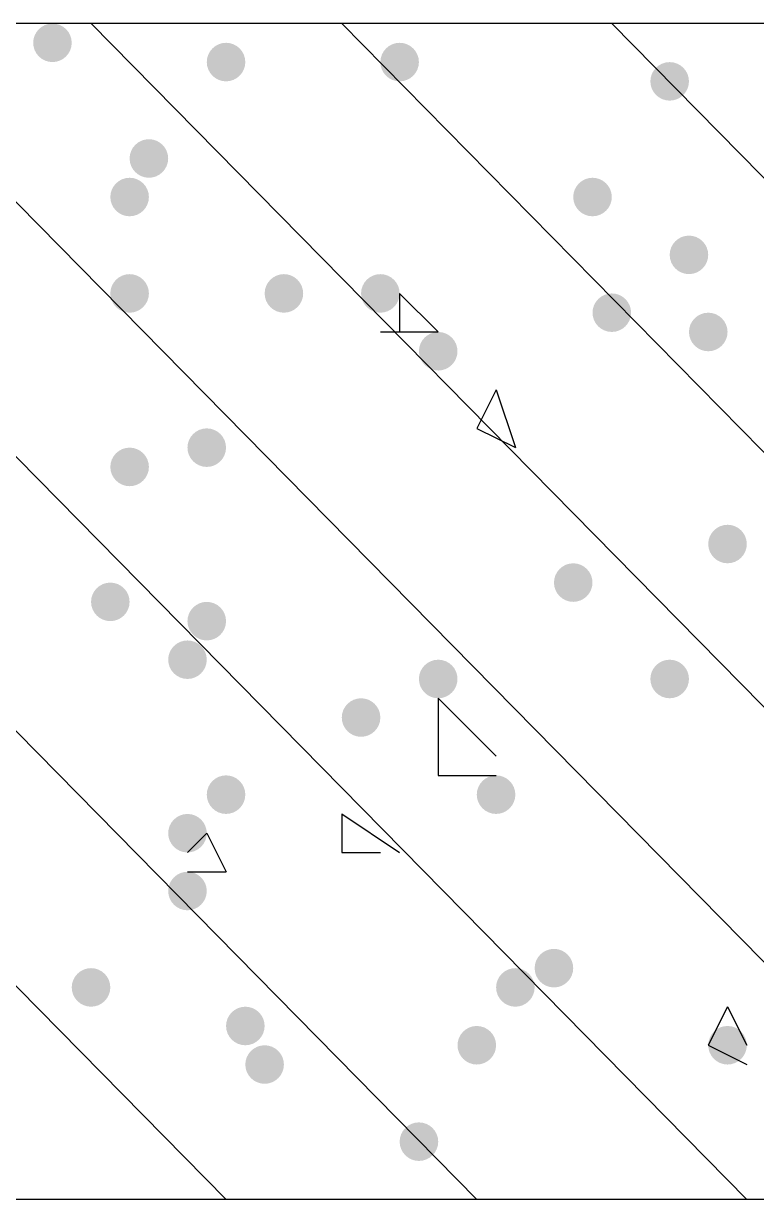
# Model space of a CAD drawing. Header units: inches. Extents: x 11 to 286, y 6 to 196.
# Drawn here: x 96.598 to 98.206, y 51.153 to 53.735 of the extents above; entities that cross this region are included whole.
import ezdxf

# ---------------------------------------------------------------- set-up
doc = ezdxf.new("R2010")
doc.units = ezdxf.units.IN
doc.header["$MEASUREMENT"] = 0
doc.layers.add('PDF_几何图形', color=7, linetype='Continuous')
doc.layers.add('PDF_实体填充', color=7, linetype='Continuous', true_color=0xffffff)

msp = doc.modelspace()

# ---------------------------------------------------------------- hatches: boundary and pattern name
at = {"layer": 'PDF_实体填充', "transparency": 33554559}
h = msp.add_hatch(color=7, dxfattribs=at)
edge = h.paths.add_edge_path(flags=0)
edge.add_spline(control_points=[(96.7034, 53.6928), (96.7034, 53.6695), (96.6844, 53.6504), (96.6611, 53.6504)], knot_values=[0, 0, 0, 0, 1, 1, 1, 1], degree=3, periodic=0)
edge.add_spline(control_points=[(96.6611, 53.6504), (96.6378, 53.6504), (96.6188, 53.6695), (96.6188, 53.6928)], knot_values=[0, 0, 0, 0, 1, 1, 1, 1], degree=3, periodic=0)
edge.add_line((96.6188, 53.6928), (96.6188, 53.6928))
edge.add_spline(control_points=[(96.6188, 53.6928), (96.6188, 53.7161), (96.6378, 53.7351), (96.6611, 53.7351)], knot_values=[0, 0, 0, 0, 1, 1, 1, 1], degree=3, periodic=0)
edge.add_spline(control_points=[(96.6611, 53.7351), (96.6844, 53.7351), (96.7034, 53.7161), (96.7034, 53.6928)], knot_values=[0, 0, 0, 0, 1, 1, 1, 1], degree=3, periodic=0)
edge.add_line((96.7034, 53.6928), (96.7034, 53.6928))
edge.add_line((96.7034, 53.6928), (96.7034, 53.6928))
h = msp.add_hatch(color=7, dxfattribs=at)
edge = h.paths.add_edge_path(flags=0)
edge.add_spline(control_points=[(97.0844, 53.6504), (97.0844, 53.6272), (97.0654, 53.6081), (97.0421, 53.6081)], knot_values=[0, 0, 0, 0, 1, 1, 1, 1], degree=3, periodic=0)
edge.add_spline(control_points=[(97.0421, 53.6081), (97.0188, 53.6081), (96.9998, 53.6272), (96.9998, 53.6504)], knot_values=[0, 0, 0, 0, 1, 1, 1, 1], degree=3, periodic=0)
edge.add_line((96.9998, 53.6504), (96.9998, 53.6504))
edge.add_spline(control_points=[(96.9998, 53.6504), (96.9998, 53.6737), (97.0188, 53.6928), (97.0421, 53.6928)], knot_values=[0, 0, 0, 0, 1, 1, 1, 1], degree=3, periodic=0)
edge.add_spline(control_points=[(97.0421, 53.6928), (97.0654, 53.6928), (97.0844, 53.6737), (97.0844, 53.6504)], knot_values=[0, 0, 0, 0, 1, 1, 1, 1], degree=3, periodic=0)
edge.add_line((97.0844, 53.6504), (97.0844, 53.6504))
edge.add_line((97.0844, 53.6504), (97.0844, 53.6504))
h = msp.add_hatch(color=7, dxfattribs=at)
edge = h.paths.add_edge_path(flags=0)
edge.add_spline(control_points=[(97.4654, 53.6504), (97.4654, 53.6272), (97.4464, 53.6081), (97.4231, 53.6081)], knot_values=[0, 0, 0, 0, 1, 1, 1, 1], degree=3, periodic=0)
edge.add_spline(control_points=[(97.4231, 53.6081), (97.3998, 53.6081), (97.3808, 53.6272), (97.3808, 53.6504)], knot_values=[0, 0, 0, 0, 1, 1, 1, 1], degree=3, periodic=0)
edge.add_line((97.3808, 53.6504), (97.3808, 53.6504))
edge.add_spline(control_points=[(97.3808, 53.6504), (97.3808, 53.6737), (97.3998, 53.6928), (97.4231, 53.6928)], knot_values=[0, 0, 0, 0, 1, 1, 1, 1], degree=3, periodic=0)
edge.add_spline(control_points=[(97.4231, 53.6928), (97.4464, 53.6928), (97.4654, 53.6737), (97.4654, 53.6504)], knot_values=[0, 0, 0, 0, 1, 1, 1, 1], degree=3, periodic=0)
edge.add_line((97.4654, 53.6504), (97.4654, 53.6504))
edge.add_line((97.4654, 53.6504), (97.4654, 53.6504))
h = msp.add_hatch(color=7, dxfattribs=at)
edge = h.paths.add_edge_path(flags=0)
edge.add_spline(control_points=[(98.0581, 53.6081), (98.0581, 53.5848), (98.0391, 53.5658), (98.0158, 53.5658)], knot_values=[0, 0, 0, 0, 1, 1, 1, 1], degree=3, periodic=0)
edge.add_spline(control_points=[(98.0158, 53.5658), (97.9925, 53.5658), (97.9734, 53.5848), (97.9734, 53.6081)], knot_values=[0, 0, 0, 0, 1, 1, 1, 1], degree=3, periodic=0)
edge.add_line((97.9734, 53.6081), (97.9734, 53.6081))
edge.add_spline(control_points=[(97.9734, 53.6081), (97.9734, 53.6314), (97.9925, 53.6504), (98.0158, 53.6504)], knot_values=[0, 0, 0, 0, 1, 1, 1, 1], degree=3, periodic=0)
edge.add_spline(control_points=[(98.0158, 53.6504), (98.0391, 53.6504), (98.0581, 53.6314), (98.0581, 53.6081)], knot_values=[0, 0, 0, 0, 1, 1, 1, 1], degree=3, periodic=0)
edge.add_line((98.0581, 53.6081), (98.0581, 53.6081))
edge.add_line((98.0581, 53.6081), (98.0581, 53.6081))
h = msp.add_hatch(color=7, dxfattribs=at)
edge = h.paths.add_edge_path(flags=0)
edge.add_spline(control_points=[(96.9151, 53.4388), (96.9151, 53.4155), (96.8961, 53.3964), (96.8728, 53.3964)], knot_values=[0, 0, 0, 0, 1, 1, 1, 1], degree=3, periodic=0)
edge.add_spline(control_points=[(96.8728, 53.3964), (96.8495, 53.3964), (96.8304, 53.4155), (96.8304, 53.4388)], knot_values=[0, 0, 0, 0, 1, 1, 1, 1], degree=3, periodic=0)
edge.add_line((96.8304, 53.4388), (96.8304, 53.4388))
edge.add_spline(control_points=[(96.8304, 53.4388), (96.8304, 53.4621), (96.8495, 53.4811), (96.8728, 53.4811)], knot_values=[0, 0, 0, 0, 1, 1, 1, 1], degree=3, periodic=0)
edge.add_spline(control_points=[(96.8728, 53.4811), (96.8961, 53.4811), (96.9151, 53.4621), (96.9151, 53.4388)], knot_values=[0, 0, 0, 0, 1, 1, 1, 1], degree=3, periodic=0)
edge.add_line((96.9151, 53.4388), (96.9151, 53.4388))
edge.add_line((96.9151, 53.4388), (96.9151, 53.4388))
h = msp.add_hatch(color=7, dxfattribs=at)
edge = h.paths.add_edge_path(flags=0)
edge.add_spline(control_points=[(96.8728, 53.3541), (96.8728, 53.3308), (96.8537, 53.3118), (96.8304, 53.3118)], knot_values=[0, 0, 0, 0, 1, 1, 1, 1], degree=3, periodic=0)
edge.add_spline(control_points=[(96.8304, 53.3118), (96.8072, 53.3118), (96.7881, 53.3308), (96.7881, 53.3541)], knot_values=[0, 0, 0, 0, 1, 1, 1, 1], degree=3, periodic=0)
edge.add_line((96.7881, 53.3541), (96.7881, 53.3541))
edge.add_spline(control_points=[(96.7881, 53.3541), (96.7881, 53.3774), (96.8072, 53.3964), (96.8304, 53.3964)], knot_values=[0, 0, 0, 0, 1, 1, 1, 1], degree=3, periodic=0)
edge.add_spline(control_points=[(96.8304, 53.3964), (96.8537, 53.3964), (96.8728, 53.3774), (96.8728, 53.3541)], knot_values=[0, 0, 0, 0, 1, 1, 1, 1], degree=3, periodic=0)
edge.add_line((96.8728, 53.3541), (96.8728, 53.3541))
edge.add_line((96.8728, 53.3541), (96.8728, 53.3541))
h = msp.add_hatch(color=7, dxfattribs=at)
edge = h.paths.add_edge_path(flags=0)
edge.add_spline(control_points=[(97.8888, 53.3541), (97.8888, 53.3308), (97.8697, 53.3118), (97.8464, 53.3118)], knot_values=[0, 0, 0, 0, 1, 1, 1, 1], degree=3, periodic=0)
edge.add_spline(control_points=[(97.8464, 53.3118), (97.8232, 53.3118), (97.8041, 53.3308), (97.8041, 53.3541)], knot_values=[0, 0, 0, 0, 1, 1, 1, 1], degree=3, periodic=0)
edge.add_line((97.8041, 53.3541), (97.8041, 53.3541))
edge.add_spline(control_points=[(97.8041, 53.3541), (97.8041, 53.3774), (97.8232, 53.3964), (97.8464, 53.3964)], knot_values=[0, 0, 0, 0, 1, 1, 1, 1], degree=3, periodic=0)
edge.add_spline(control_points=[(97.8464, 53.3964), (97.8697, 53.3964), (97.8888, 53.3774), (97.8888, 53.3541)], knot_values=[0, 0, 0, 0, 1, 1, 1, 1], degree=3, periodic=0)
edge.add_line((97.8888, 53.3541), (97.8888, 53.3541))
edge.add_line((97.8888, 53.3541), (97.8888, 53.3541))
h = msp.add_hatch(color=7, dxfattribs=at)
edge = h.paths.add_edge_path(flags=0)
edge.add_spline(control_points=[(98.1004, 53.2271), (98.1004, 53.2038), (98.0814, 53.1848), (98.0581, 53.1848)], knot_values=[0, 0, 0, 0, 1, 1, 1, 1], degree=3, periodic=0)
edge.add_spline(control_points=[(98.0581, 53.1848), (98.0348, 53.1848), (98.0158, 53.2038), (98.0158, 53.2271)], knot_values=[0, 0, 0, 0, 1, 1, 1, 1], degree=3, periodic=0)
edge.add_line((98.0158, 53.2271), (98.0158, 53.2271))
edge.add_spline(control_points=[(98.0158, 53.2271), (98.0158, 53.2504), (98.0348, 53.2694), (98.0581, 53.2694)], knot_values=[0, 0, 0, 0, 1, 1, 1, 1], degree=3, periodic=0)
edge.add_spline(control_points=[(98.0581, 53.2694), (98.0814, 53.2694), (98.1004, 53.2504), (98.1004, 53.2271)], knot_values=[0, 0, 0, 0, 1, 1, 1, 1], degree=3, periodic=0)
edge.add_line((98.1004, 53.2271), (98.1004, 53.2271))
edge.add_line((98.1004, 53.2271), (98.1004, 53.2271))
h = msp.add_hatch(color=7, dxfattribs=at)
edge = h.paths.add_edge_path(flags=0)
edge.add_spline(control_points=[(96.8728, 53.1424), (96.8728, 53.1192), (96.8537, 53.1001), (96.8304, 53.1001)], knot_values=[0, 0, 0, 0, 1, 1, 1, 1], degree=3, periodic=0)
edge.add_spline(control_points=[(96.8304, 53.1001), (96.8072, 53.1001), (96.7881, 53.1192), (96.7881, 53.1424)], knot_values=[0, 0, 0, 0, 1, 1, 1, 1], degree=3, periodic=0)
edge.add_line((96.7881, 53.1424), (96.7881, 53.1424))
edge.add_spline(control_points=[(96.7881, 53.1424), (96.7881, 53.1657), (96.8072, 53.1848), (96.8304, 53.1848)], knot_values=[0, 0, 0, 0, 1, 1, 1, 1], degree=3, periodic=0)
edge.add_spline(control_points=[(96.8304, 53.1848), (96.8537, 53.1848), (96.8728, 53.1657), (96.8728, 53.1424)], knot_values=[0, 0, 0, 0, 1, 1, 1, 1], degree=3, periodic=0)
edge.add_line((96.8728, 53.1424), (96.8728, 53.1424))
edge.add_line((96.8728, 53.1424), (96.8728, 53.1424))
h = msp.add_hatch(color=7, dxfattribs=at)
edge = h.paths.add_edge_path(flags=0)
edge.add_spline(control_points=[(97.2114, 53.1424), (97.2114, 53.1192), (97.1924, 53.1001), (97.1691, 53.1001)], knot_values=[0, 0, 0, 0, 1, 1, 1, 1], degree=3, periodic=0)
edge.add_spline(control_points=[(97.1691, 53.1001), (97.1458, 53.1001), (97.1268, 53.1192), (97.1268, 53.1424)], knot_values=[0, 0, 0, 0, 1, 1, 1, 1], degree=3, periodic=0)
edge.add_line((97.1268, 53.1424), (97.1268, 53.1424))
edge.add_spline(control_points=[(97.1268, 53.1424), (97.1268, 53.1657), (97.1458, 53.1848), (97.1691, 53.1848)], knot_values=[0, 0, 0, 0, 1, 1, 1, 1], degree=3, periodic=0)
edge.add_spline(control_points=[(97.1691, 53.1848), (97.1924, 53.1848), (97.2114, 53.1657), (97.2114, 53.1424)], knot_values=[0, 0, 0, 0, 1, 1, 1, 1], degree=3, periodic=0)
edge.add_line((97.2114, 53.1424), (97.2114, 53.1424))
edge.add_line((97.2114, 53.1424), (97.2114, 53.1424))
h = msp.add_hatch(color=7, dxfattribs=at)
edge = h.paths.add_edge_path(flags=0)
edge.add_spline(control_points=[(97.4231, 53.1424), (97.4231, 53.1192), (97.4041, 53.1001), (97.3808, 53.1001)], knot_values=[0, 0, 0, 0, 1, 1, 1, 1], degree=3, periodic=0)
edge.add_spline(control_points=[(97.3808, 53.1001), (97.3575, 53.1001), (97.3384, 53.1192), (97.3384, 53.1424)], knot_values=[0, 0, 0, 0, 1, 1, 1, 1], degree=3, periodic=0)
edge.add_line((97.3384, 53.1424), (97.3384, 53.1424))
edge.add_spline(control_points=[(97.3384, 53.1424), (97.3384, 53.1657), (97.3575, 53.1848), (97.3808, 53.1848)], knot_values=[0, 0, 0, 0, 1, 1, 1, 1], degree=3, periodic=0)
edge.add_spline(control_points=[(97.3808, 53.1848), (97.4041, 53.1848), (97.4231, 53.1657), (97.4231, 53.1424)], knot_values=[0, 0, 0, 0, 1, 1, 1, 1], degree=3, periodic=0)
edge.add_line((97.4231, 53.1424), (97.4231, 53.1424))
edge.add_line((97.4231, 53.1424), (97.4231, 53.1424))
h = msp.add_hatch(color=7, dxfattribs=at)
edge = h.paths.add_edge_path(flags=0)
edge.add_spline(control_points=[(97.9311, 53.1001), (97.9311, 53.0768), (97.9121, 53.0578), (97.8888, 53.0578)], knot_values=[0, 0, 0, 0, 1, 1, 1, 1], degree=3, periodic=0)
edge.add_spline(control_points=[(97.8888, 53.0578), (97.8655, 53.0578), (97.8464, 53.0768), (97.8464, 53.1001)], knot_values=[0, 0, 0, 0, 1, 1, 1, 1], degree=3, periodic=0)
edge.add_line((97.8464, 53.1001), (97.8464, 53.1001))
edge.add_spline(control_points=[(97.8464, 53.1001), (97.8464, 53.1234), (97.8655, 53.1424), (97.8888, 53.1424)], knot_values=[0, 0, 0, 0, 1, 1, 1, 1], degree=3, periodic=0)
edge.add_spline(control_points=[(97.8888, 53.1424), (97.9121, 53.1424), (97.9311, 53.1234), (97.9311, 53.1001)], knot_values=[0, 0, 0, 0, 1, 1, 1, 1], degree=3, periodic=0)
edge.add_line((97.9311, 53.1001), (97.9311, 53.1001))
edge.add_line((97.9311, 53.1001), (97.9311, 53.1001))
h = msp.add_hatch(color=7, dxfattribs=at)
edge = h.paths.add_edge_path(flags=0)
edge.add_spline(control_points=[(98.1428, 53.0578), (98.1428, 53.0345), (98.1237, 53.0154), (98.1004, 53.0154)], knot_values=[0, 0, 0, 0, 1, 1, 1, 1], degree=3, periodic=0)
edge.add_spline(control_points=[(98.1004, 53.0154), (98.0772, 53.0154), (98.0581, 53.0345), (98.0581, 53.0578)], knot_values=[0, 0, 0, 0, 1, 1, 1, 1], degree=3, periodic=0)
edge.add_line((98.0581, 53.0578), (98.0581, 53.0578))
edge.add_spline(control_points=[(98.0581, 53.0578), (98.0581, 53.0811), (98.0772, 53.1001), (98.1004, 53.1001)], knot_values=[0, 0, 0, 0, 1, 1, 1, 1], degree=3, periodic=0)
edge.add_spline(control_points=[(98.1004, 53.1001), (98.1237, 53.1001), (98.1428, 53.0811), (98.1428, 53.0578)], knot_values=[0, 0, 0, 0, 1, 1, 1, 1], degree=3, periodic=0)
edge.add_line((98.1428, 53.0578), (98.1428, 53.0578))
edge.add_line((98.1428, 53.0578), (98.1428, 53.0578))
h = msp.add_hatch(color=7, dxfattribs=at)
edge = h.paths.add_edge_path(flags=0)
edge.add_spline(control_points=[(97.5501, 53.0154), (97.5501, 52.9922), (97.5311, 52.9731), (97.5078, 52.9731)], knot_values=[0, 0, 0, 0, 1, 1, 1, 1], degree=3, periodic=0)
edge.add_spline(control_points=[(97.5078, 52.9731), (97.4845, 52.9731), (97.4654, 52.9922), (97.4654, 53.0154)], knot_values=[0, 0, 0, 0, 1, 1, 1, 1], degree=3, periodic=0)
edge.add_line((97.4654, 53.0154), (97.4654, 53.0154))
edge.add_spline(control_points=[(97.4654, 53.0154), (97.4654, 53.0387), (97.4845, 53.0578), (97.5078, 53.0578)], knot_values=[0, 0, 0, 0, 1, 1, 1, 1], degree=3, periodic=0)
edge.add_spline(control_points=[(97.5078, 53.0578), (97.5311, 53.0578), (97.5501, 53.0387), (97.5501, 53.0154)], knot_values=[0, 0, 0, 0, 1, 1, 1, 1], degree=3, periodic=0)
edge.add_line((97.5501, 53.0154), (97.5501, 53.0154))
edge.add_line((97.5501, 53.0154), (97.5501, 53.0154))
h = msp.add_hatch(color=7, dxfattribs=at)
edge = h.paths.add_edge_path(flags=0)
edge.add_spline(control_points=[(97.0421, 52.8038), (97.0421, 52.7805), (97.0231, 52.7614), (96.9998, 52.7614)], knot_values=[0, 0, 0, 0, 1, 1, 1, 1], degree=3, periodic=0)
edge.add_spline(control_points=[(96.9998, 52.7614), (96.9765, 52.7614), (96.9574, 52.7805), (96.9574, 52.8038)], knot_values=[0, 0, 0, 0, 1, 1, 1, 1], degree=3, periodic=0)
edge.add_line((96.9574, 52.8038), (96.9574, 52.8038))
edge.add_spline(control_points=[(96.9574, 52.8038), (96.9574, 52.8271), (96.9765, 52.8461), (96.9998, 52.8461)], knot_values=[0, 0, 0, 0, 1, 1, 1, 1], degree=3, periodic=0)
edge.add_spline(control_points=[(96.9998, 52.8461), (97.0231, 52.8461), (97.0421, 52.8271), (97.0421, 52.8038)], knot_values=[0, 0, 0, 0, 1, 1, 1, 1], degree=3, periodic=0)
edge.add_line((97.0421, 52.8038), (97.0421, 52.8038))
edge.add_line((97.0421, 52.8038), (97.0421, 52.8038))
h = msp.add_hatch(color=7, dxfattribs=at)
edge = h.paths.add_edge_path(flags=0)
edge.add_spline(control_points=[(96.8728, 52.7614), (96.8728, 52.7382), (96.8537, 52.7191), (96.8304, 52.7191)], knot_values=[0, 0, 0, 0, 1, 1, 1, 1], degree=3, periodic=0)
edge.add_spline(control_points=[(96.8304, 52.7191), (96.8072, 52.7191), (96.7881, 52.7382), (96.7881, 52.7614)], knot_values=[0, 0, 0, 0, 1, 1, 1, 1], degree=3, periodic=0)
edge.add_line((96.7881, 52.7614), (96.7881, 52.7614))
edge.add_spline(control_points=[(96.7881, 52.7614), (96.7881, 52.7847), (96.8072, 52.8038), (96.8304, 52.8038)], knot_values=[0, 0, 0, 0, 1, 1, 1, 1], degree=3, periodic=0)
edge.add_spline(control_points=[(96.8304, 52.8038), (96.8537, 52.8038), (96.8728, 52.7847), (96.8728, 52.7614)], knot_values=[0, 0, 0, 0, 1, 1, 1, 1], degree=3, periodic=0)
edge.add_line((96.8728, 52.7614), (96.8728, 52.7614))
edge.add_line((96.8728, 52.7614), (96.8728, 52.7614))
h = msp.add_hatch(color=7, dxfattribs=at)
edge = h.paths.add_edge_path(flags=0)
edge.add_spline(control_points=[(98.1851, 52.5921), (98.1851, 52.5688), (98.1661, 52.5498), (98.1428, 52.5498)], knot_values=[0, 0, 0, 0, 1, 1, 1, 1], degree=3, periodic=0)
edge.add_spline(control_points=[(98.1428, 52.5498), (98.1195, 52.5498), (98.1004, 52.5688), (98.1004, 52.5921)], knot_values=[0, 0, 0, 0, 1, 1, 1, 1], degree=3, periodic=0)
edge.add_line((98.1004, 52.5921), (98.1004, 52.5921))
edge.add_spline(control_points=[(98.1004, 52.5921), (98.1004, 52.6154), (98.1195, 52.6344), (98.1428, 52.6344)], knot_values=[0, 0, 0, 0, 1, 1, 1, 1], degree=3, periodic=0)
edge.add_spline(control_points=[(98.1428, 52.6344), (98.1661, 52.6344), (98.1851, 52.6154), (98.1851, 52.5921)], knot_values=[0, 0, 0, 0, 1, 1, 1, 1], degree=3, periodic=0)
edge.add_line((98.1851, 52.5921), (98.1851, 52.5921))
edge.add_line((98.1851, 52.5921), (98.1851, 52.5921))
h = msp.add_hatch(color=7, dxfattribs=at)
edge = h.paths.add_edge_path(flags=0)
edge.add_spline(control_points=[(97.8464, 52.5074), (97.8464, 52.4842), (97.8274, 52.4651), (97.8041, 52.4651)], knot_values=[0, 0, 0, 0, 1, 1, 1, 1], degree=3, periodic=0)
edge.add_spline(control_points=[(97.8041, 52.4651), (97.7808, 52.4651), (97.7618, 52.4842), (97.7618, 52.5074)], knot_values=[0, 0, 0, 0, 1, 1, 1, 1], degree=3, periodic=0)
edge.add_line((97.7618, 52.5074), (97.7618, 52.5074))
edge.add_spline(control_points=[(97.7618, 52.5074), (97.7618, 52.5307), (97.7808, 52.5498), (97.8041, 52.5498)], knot_values=[0, 0, 0, 0, 1, 1, 1, 1], degree=3, periodic=0)
edge.add_spline(control_points=[(97.8041, 52.5498), (97.8274, 52.5498), (97.8464, 52.5307), (97.8464, 52.5074)], knot_values=[0, 0, 0, 0, 1, 1, 1, 1], degree=3, periodic=0)
edge.add_line((97.8464, 52.5074), (97.8464, 52.5074))
edge.add_line((97.8464, 52.5074), (97.8464, 52.5074))
h = msp.add_hatch(color=7, dxfattribs=at)
edge = h.paths.add_edge_path(flags=0)
edge.add_spline(control_points=[(96.8304, 52.4651), (96.8304, 52.4418), (96.8114, 52.4228), (96.7881, 52.4228)], knot_values=[0, 0, 0, 0, 1, 1, 1, 1], degree=3, periodic=0)
edge.add_spline(control_points=[(96.7881, 52.4228), (96.7648, 52.4228), (96.7458, 52.4418), (96.7458, 52.4651)], knot_values=[0, 0, 0, 0, 1, 1, 1, 1], degree=3, periodic=0)
edge.add_line((96.7458, 52.4651), (96.7458, 52.4651))
edge.add_spline(control_points=[(96.7458, 52.4651), (96.7458, 52.4884), (96.7648, 52.5074), (96.7881, 52.5074)], knot_values=[0, 0, 0, 0, 1, 1, 1, 1], degree=3, periodic=0)
edge.add_spline(control_points=[(96.7881, 52.5074), (96.8114, 52.5074), (96.8304, 52.4884), (96.8304, 52.4651)], knot_values=[0, 0, 0, 0, 1, 1, 1, 1], degree=3, periodic=0)
edge.add_line((96.8304, 52.4651), (96.8304, 52.4651))
edge.add_line((96.8304, 52.4651), (96.8304, 52.4651))
h = msp.add_hatch(color=7, dxfattribs=at)
edge = h.paths.add_edge_path(flags=0)
edge.add_spline(control_points=[(97.0421, 52.4228), (97.0421, 52.3995), (97.0231, 52.3804), (96.9998, 52.3804)], knot_values=[0, 0, 0, 0, 1, 1, 1, 1], degree=3, periodic=0)
edge.add_spline(control_points=[(96.9998, 52.3804), (96.9765, 52.3804), (96.9574, 52.3995), (96.9574, 52.4228)], knot_values=[0, 0, 0, 0, 1, 1, 1, 1], degree=3, periodic=0)
edge.add_line((96.9574, 52.4228), (96.9574, 52.4228))
edge.add_spline(control_points=[(96.9574, 52.4228), (96.9574, 52.4461), (96.9765, 52.4651), (96.9998, 52.4651)], knot_values=[0, 0, 0, 0, 1, 1, 1, 1], degree=3, periodic=0)
edge.add_spline(control_points=[(96.9998, 52.4651), (97.0231, 52.4651), (97.0421, 52.4461), (97.0421, 52.4228)], knot_values=[0, 0, 0, 0, 1, 1, 1, 1], degree=3, periodic=0)
edge.add_line((97.0421, 52.4228), (97.0421, 52.4228))
edge.add_line((97.0421, 52.4228), (97.0421, 52.4228))
h = msp.add_hatch(color=7, dxfattribs=at)
edge = h.paths.add_edge_path(flags=0)
edge.add_spline(control_points=[(96.9998, 52.3381), (96.9998, 52.3148), (96.9807, 52.2958), (96.9574, 52.2958)], knot_values=[0, 0, 0, 0, 1, 1, 1, 1], degree=3, periodic=0)
edge.add_spline(control_points=[(96.9574, 52.2958), (96.9342, 52.2958), (96.9151, 52.3148), (96.9151, 52.3381)], knot_values=[0, 0, 0, 0, 1, 1, 1, 1], degree=3, periodic=0)
edge.add_line((96.9151, 52.3381), (96.9151, 52.3381))
edge.add_spline(control_points=[(96.9151, 52.3381), (96.9151, 52.3614), (96.9342, 52.3804), (96.9574, 52.3804)], knot_values=[0, 0, 0, 0, 1, 1, 1, 1], degree=3, periodic=0)
edge.add_spline(control_points=[(96.9574, 52.3804), (96.9807, 52.3804), (96.9998, 52.3614), (96.9998, 52.3381)], knot_values=[0, 0, 0, 0, 1, 1, 1, 1], degree=3, periodic=0)
edge.add_line((96.9998, 52.3381), (96.9998, 52.3381))
edge.add_line((96.9998, 52.3381), (96.9998, 52.3381))
h = msp.add_hatch(color=7, dxfattribs=at)
edge = h.paths.add_edge_path(flags=0)
edge.add_spline(control_points=[(97.5501, 52.2958), (97.5501, 52.2725), (97.5311, 52.2534), (97.5078, 52.2534)], knot_values=[0, 0, 0, 0, 1, 1, 1, 1], degree=3, periodic=0)
edge.add_spline(control_points=[(97.5078, 52.2534), (97.4845, 52.2534), (97.4654, 52.2725), (97.4654, 52.2958)], knot_values=[0, 0, 0, 0, 1, 1, 1, 1], degree=3, periodic=0)
edge.add_line((97.4654, 52.2958), (97.4654, 52.2958))
edge.add_spline(control_points=[(97.4654, 52.2958), (97.4654, 52.3191), (97.4845, 52.3381), (97.5078, 52.3381)], knot_values=[0, 0, 0, 0, 1, 1, 1, 1], degree=3, periodic=0)
edge.add_spline(control_points=[(97.5078, 52.3381), (97.5311, 52.3381), (97.5501, 52.3191), (97.5501, 52.2958)], knot_values=[0, 0, 0, 0, 1, 1, 1, 1], degree=3, periodic=0)
edge.add_line((97.5501, 52.2958), (97.5501, 52.2958))
edge.add_line((97.5501, 52.2958), (97.5501, 52.2958))
h = msp.add_hatch(color=7, dxfattribs=at)
edge = h.paths.add_edge_path(flags=0)
edge.add_spline(control_points=[(98.0581, 52.2958), (98.0581, 52.2725), (98.0391, 52.2534), (98.0158, 52.2534)], knot_values=[0, 0, 0, 0, 1, 1, 1, 1], degree=3, periodic=0)
edge.add_spline(control_points=[(98.0158, 52.2534), (97.9925, 52.2534), (97.9734, 52.2725), (97.9734, 52.2958)], knot_values=[0, 0, 0, 0, 1, 1, 1, 1], degree=3, periodic=0)
edge.add_line((97.9734, 52.2958), (97.9734, 52.2958))
edge.add_spline(control_points=[(97.9734, 52.2958), (97.9734, 52.3191), (97.9925, 52.3381), (98.0158, 52.3381)], knot_values=[0, 0, 0, 0, 1, 1, 1, 1], degree=3, periodic=0)
edge.add_spline(control_points=[(98.0158, 52.3381), (98.0391, 52.3381), (98.0581, 52.3191), (98.0581, 52.2958)], knot_values=[0, 0, 0, 0, 1, 1, 1, 1], degree=3, periodic=0)
edge.add_line((98.0581, 52.2958), (98.0581, 52.2958))
edge.add_line((98.0581, 52.2958), (98.0581, 52.2958))
h = msp.add_hatch(color=7, dxfattribs=at)
edge = h.paths.add_edge_path(flags=0)
edge.add_spline(control_points=[(97.3808, 52.2111), (97.3808, 52.1878), (97.3617, 52.1688), (97.3384, 52.1688)], knot_values=[0, 0, 0, 0, 1, 1, 1, 1], degree=3, periodic=0)
edge.add_spline(control_points=[(97.3384, 52.1688), (97.3152, 52.1688), (97.2961, 52.1878), (97.2961, 52.2111)], knot_values=[0, 0, 0, 0, 1, 1, 1, 1], degree=3, periodic=0)
edge.add_line((97.2961, 52.2111), (97.2961, 52.2111))
edge.add_spline(control_points=[(97.2961, 52.2111), (97.2961, 52.2344), (97.3152, 52.2534), (97.3384, 52.2534)], knot_values=[0, 0, 0, 0, 1, 1, 1, 1], degree=3, periodic=0)
edge.add_spline(control_points=[(97.3384, 52.2534), (97.3617, 52.2534), (97.3808, 52.2344), (97.3808, 52.2111)], knot_values=[0, 0, 0, 0, 1, 1, 1, 1], degree=3, periodic=0)
edge.add_line((97.3808, 52.2111), (97.3808, 52.2111))
edge.add_line((97.3808, 52.2111), (97.3808, 52.2111))
h = msp.add_hatch(color=7, dxfattribs=at)
edge = h.paths.add_edge_path(flags=0)
edge.add_spline(control_points=[(97.0844, 52.0418), (97.0844, 52.0185), (97.0654, 51.9994), (97.0421, 51.9994)], knot_values=[0, 0, 0, 0, 1, 1, 1, 1], degree=3, periodic=0)
edge.add_spline(control_points=[(97.0421, 51.9994), (97.0188, 51.9994), (96.9998, 52.0185), (96.9998, 52.0418)], knot_values=[0, 0, 0, 0, 1, 1, 1, 1], degree=3, periodic=0)
edge.add_line((96.9998, 52.0418), (96.9998, 52.0418))
edge.add_spline(control_points=[(96.9998, 52.0418), (96.9998, 52.0651), (97.0188, 52.0841), (97.0421, 52.0841)], knot_values=[0, 0, 0, 0, 1, 1, 1, 1], degree=3, periodic=0)
edge.add_spline(control_points=[(97.0421, 52.0841), (97.0654, 52.0841), (97.0844, 52.0651), (97.0844, 52.0418)], knot_values=[0, 0, 0, 0, 1, 1, 1, 1], degree=3, periodic=0)
edge.add_line((97.0844, 52.0418), (97.0844, 52.0418))
edge.add_line((97.0844, 52.0418), (97.0844, 52.0418))
h = msp.add_hatch(color=7, dxfattribs=at)
edge = h.paths.add_edge_path(flags=0)
edge.add_spline(control_points=[(97.6771, 52.0418), (97.6771, 52.0185), (97.6581, 51.9994), (97.6348, 51.9994)], knot_values=[0, 0, 0, 0, 1, 1, 1, 1], degree=3, periodic=0)
edge.add_spline(control_points=[(97.6348, 51.9994), (97.6115, 51.9994), (97.5924, 52.0185), (97.5924, 52.0418)], knot_values=[0, 0, 0, 0, 1, 1, 1, 1], degree=3, periodic=0)
edge.add_line((97.5924, 52.0418), (97.5924, 52.0418))
edge.add_spline(control_points=[(97.5924, 52.0418), (97.5924, 52.0651), (97.6115, 52.0841), (97.6348, 52.0841)], knot_values=[0, 0, 0, 0, 1, 1, 1, 1], degree=3, periodic=0)
edge.add_spline(control_points=[(97.6348, 52.0841), (97.6581, 52.0841), (97.6771, 52.0651), (97.6771, 52.0418)], knot_values=[0, 0, 0, 0, 1, 1, 1, 1], degree=3, periodic=0)
edge.add_line((97.6771, 52.0418), (97.6771, 52.0418))
edge.add_line((97.6771, 52.0418), (97.6771, 52.0418))
h = msp.add_hatch(color=7, dxfattribs=at)
edge = h.paths.add_edge_path(flags=0)
edge.add_spline(control_points=[(96.9998, 51.9571), (96.9998, 51.9338), (96.9807, 51.9148), (96.9574, 51.9148)], knot_values=[0, 0, 0, 0, 1, 1, 1, 1], degree=3, periodic=0)
edge.add_spline(control_points=[(96.9574, 51.9148), (96.9342, 51.9148), (96.9151, 51.9338), (96.9151, 51.9571)], knot_values=[0, 0, 0, 0, 1, 1, 1, 1], degree=3, periodic=0)
edge.add_line((96.9151, 51.9571), (96.9151, 51.9571))
edge.add_spline(control_points=[(96.9151, 51.9571), (96.9151, 51.9804), (96.9342, 51.9994), (96.9574, 51.9994)], knot_values=[0, 0, 0, 0, 1, 1, 1, 1], degree=3, periodic=0)
edge.add_spline(control_points=[(96.9574, 51.9994), (96.9807, 51.9994), (96.9998, 51.9804), (96.9998, 51.9571)], knot_values=[0, 0, 0, 0, 1, 1, 1, 1], degree=3, periodic=0)
edge.add_line((96.9998, 51.9571), (96.9998, 51.9571))
edge.add_line((96.9998, 51.9571), (96.9998, 51.9571))
h = msp.add_hatch(color=7, dxfattribs=at)
edge = h.paths.add_edge_path(flags=0)
edge.add_spline(control_points=[(96.9998, 51.8301), (96.9998, 51.8068), (96.9807, 51.7878), (96.9574, 51.7878)], knot_values=[0, 0, 0, 0, 1, 1, 1, 1], degree=3, periodic=0)
edge.add_spline(control_points=[(96.9574, 51.7878), (96.9342, 51.7878), (96.9151, 51.8068), (96.9151, 51.8301)], knot_values=[0, 0, 0, 0, 1, 1, 1, 1], degree=3, periodic=0)
edge.add_line((96.9151, 51.8301), (96.9151, 51.8301))
edge.add_spline(control_points=[(96.9151, 51.8301), (96.9151, 51.8534), (96.9342, 51.8724), (96.9574, 51.8724)], knot_values=[0, 0, 0, 0, 1, 1, 1, 1], degree=3, periodic=0)
edge.add_spline(control_points=[(96.9574, 51.8724), (96.9807, 51.8724), (96.9998, 51.8534), (96.9998, 51.8301)], knot_values=[0, 0, 0, 0, 1, 1, 1, 1], degree=3, periodic=0)
edge.add_line((96.9998, 51.8301), (96.9998, 51.8301))
edge.add_line((96.9998, 51.8301), (96.9998, 51.8301))
h = msp.add_hatch(color=7, dxfattribs=at)
edge = h.paths.add_edge_path(flags=0)
edge.add_spline(control_points=[(97.8041, 51.6608), (97.8041, 51.6375), (97.7851, 51.6184), (97.7618, 51.6184)], knot_values=[0, 0, 0, 0, 1, 1, 1, 1], degree=3, periodic=0)
edge.add_spline(control_points=[(97.7618, 51.6184), (97.7385, 51.6184), (97.7194, 51.6375), (97.7194, 51.6608)], knot_values=[0, 0, 0, 0, 1, 1, 1, 1], degree=3, periodic=0)
edge.add_line((97.7194, 51.6608), (97.7194, 51.6608))
edge.add_spline(control_points=[(97.7194, 51.6608), (97.7194, 51.6841), (97.7385, 51.7031), (97.7618, 51.7031)], knot_values=[0, 0, 0, 0, 1, 1, 1, 1], degree=3, periodic=0)
edge.add_spline(control_points=[(97.7618, 51.7031), (97.7851, 51.7031), (97.8041, 51.6841), (97.8041, 51.6608)], knot_values=[0, 0, 0, 0, 1, 1, 1, 1], degree=3, periodic=0)
edge.add_line((97.8041, 51.6608), (97.8041, 51.6608))
edge.add_line((97.8041, 51.6608), (97.8041, 51.6608))
h = msp.add_hatch(color=7, dxfattribs=at)
edge = h.paths.add_edge_path(flags=0)
edge.add_spline(control_points=[(96.7881, 51.6184), (96.7881, 51.5952), (96.7691, 51.5761), (96.7458, 51.5761)], knot_values=[0, 0, 0, 0, 1, 1, 1, 1], degree=3, periodic=0)
edge.add_spline(control_points=[(96.7458, 51.5761), (96.7225, 51.5761), (96.7034, 51.5952), (96.7034, 51.6184)], knot_values=[0, 0, 0, 0, 1, 1, 1, 1], degree=3, periodic=0)
edge.add_line((96.7034, 51.6184), (96.7034, 51.6184))
edge.add_spline(control_points=[(96.7034, 51.6184), (96.7034, 51.6417), (96.7225, 51.6608), (96.7458, 51.6608)], knot_values=[0, 0, 0, 0, 1, 1, 1, 1], degree=3, periodic=0)
edge.add_spline(control_points=[(96.7458, 51.6608), (96.7691, 51.6608), (96.7881, 51.6417), (96.7881, 51.6184)], knot_values=[0, 0, 0, 0, 1, 1, 1, 1], degree=3, periodic=0)
edge.add_line((96.7881, 51.6184), (96.7881, 51.6184))
edge.add_line((96.7881, 51.6184), (96.7881, 51.6184))
h = msp.add_hatch(color=7, dxfattribs=at)
edge = h.paths.add_edge_path(flags=0)
edge.add_spline(control_points=[(97.7194, 51.6184), (97.7194, 51.5952), (97.7004, 51.5761), (97.6771, 51.5761)], knot_values=[0, 0, 0, 0, 1, 1, 1, 1], degree=3, periodic=0)
edge.add_spline(control_points=[(97.6771, 51.5761), (97.6538, 51.5761), (97.6348, 51.5952), (97.6348, 51.6184)], knot_values=[0, 0, 0, 0, 1, 1, 1, 1], degree=3, periodic=0)
edge.add_line((97.6348, 51.6184), (97.6348, 51.6184))
edge.add_spline(control_points=[(97.6348, 51.6184), (97.6348, 51.6417), (97.6538, 51.6608), (97.6771, 51.6608)], knot_values=[0, 0, 0, 0, 1, 1, 1, 1], degree=3, periodic=0)
edge.add_spline(control_points=[(97.6771, 51.6608), (97.7004, 51.6608), (97.7194, 51.6417), (97.7194, 51.6184)], knot_values=[0, 0, 0, 0, 1, 1, 1, 1], degree=3, periodic=0)
edge.add_line((97.7194, 51.6184), (97.7194, 51.6184))
edge.add_line((97.7194, 51.6184), (97.7194, 51.6184))
h = msp.add_hatch(color=7, dxfattribs=at)
edge = h.paths.add_edge_path(flags=0)
edge.add_spline(control_points=[(97.1268, 51.5338), (97.1268, 51.5105), (97.1077, 51.4914), (97.0844, 51.4914)], knot_values=[0, 0, 0, 0, 1, 1, 1, 1], degree=3, periodic=0)
edge.add_spline(control_points=[(97.0844, 51.4914), (97.0612, 51.4914), (97.0421, 51.5105), (97.0421, 51.5338)], knot_values=[0, 0, 0, 0, 1, 1, 1, 1], degree=3, periodic=0)
edge.add_line((97.0421, 51.5338), (97.0421, 51.5338))
edge.add_spline(control_points=[(97.0421, 51.5338), (97.0421, 51.5571), (97.0612, 51.5761), (97.0844, 51.5761)], knot_values=[0, 0, 0, 0, 1, 1, 1, 1], degree=3, periodic=0)
edge.add_spline(control_points=[(97.0844, 51.5761), (97.1077, 51.5761), (97.1268, 51.5571), (97.1268, 51.5338)], knot_values=[0, 0, 0, 0, 1, 1, 1, 1], degree=3, periodic=0)
edge.add_line((97.1268, 51.5338), (97.1268, 51.5338))
edge.add_line((97.1268, 51.5338), (97.1268, 51.5338))
h = msp.add_hatch(color=7, dxfattribs=at)
edge = h.paths.add_edge_path(flags=0)
edge.add_spline(control_points=[(97.6348, 51.4914), (97.6348, 51.4682), (97.6157, 51.4491), (97.5924, 51.4491)], knot_values=[0, 0, 0, 0, 1, 1, 1, 1], degree=3, periodic=0)
edge.add_spline(control_points=[(97.5924, 51.4491), (97.5692, 51.4491), (97.5501, 51.4682), (97.5501, 51.4914)], knot_values=[0, 0, 0, 0, 1, 1, 1, 1], degree=3, periodic=0)
edge.add_line((97.5501, 51.4914), (97.5501, 51.4914))
edge.add_spline(control_points=[(97.5501, 51.4914), (97.5501, 51.5147), (97.5692, 51.5338), (97.5924, 51.5338)], knot_values=[0, 0, 0, 0, 1, 1, 1, 1], degree=3, periodic=0)
edge.add_spline(control_points=[(97.5924, 51.5338), (97.6157, 51.5338), (97.6348, 51.5147), (97.6348, 51.4914)], knot_values=[0, 0, 0, 0, 1, 1, 1, 1], degree=3, periodic=0)
edge.add_line((97.6348, 51.4914), (97.6348, 51.4914))
edge.add_line((97.6348, 51.4914), (97.6348, 51.4914))
h = msp.add_hatch(color=7, dxfattribs=at)
edge = h.paths.add_edge_path(flags=0)
edge.add_spline(control_points=[(98.1851, 51.4914), (98.1851, 51.4682), (98.1661, 51.4491), (98.1428, 51.4491)], knot_values=[0, 0, 0, 0, 1, 1, 1, 1], degree=3, periodic=0)
edge.add_spline(control_points=[(98.1428, 51.4491), (98.1195, 51.4491), (98.1004, 51.4682), (98.1004, 51.4914)], knot_values=[0, 0, 0, 0, 1, 1, 1, 1], degree=3, periodic=0)
edge.add_line((98.1004, 51.4914), (98.1004, 51.4914))
edge.add_spline(control_points=[(98.1004, 51.4914), (98.1004, 51.5147), (98.1195, 51.5338), (98.1428, 51.5338)], knot_values=[0, 0, 0, 0, 1, 1, 1, 1], degree=3, periodic=0)
edge.add_spline(control_points=[(98.1428, 51.5338), (98.1661, 51.5338), (98.1851, 51.5147), (98.1851, 51.4914)], knot_values=[0, 0, 0, 0, 1, 1, 1, 1], degree=3, periodic=0)
edge.add_line((98.1851, 51.4914), (98.1851, 51.4914))
edge.add_line((98.1851, 51.4914), (98.1851, 51.4914))
h = msp.add_hatch(color=7, dxfattribs=at)
edge = h.paths.add_edge_path(flags=0)
edge.add_spline(control_points=[(97.1691, 51.4491), (97.1691, 51.4258), (97.1501, 51.4068), (97.1268, 51.4068)], knot_values=[0, 0, 0, 0, 1, 1, 1, 1], degree=3, periodic=0)
edge.add_spline(control_points=[(97.1268, 51.4068), (97.1035, 51.4068), (97.0844, 51.4258), (97.0844, 51.4491)], knot_values=[0, 0, 0, 0, 1, 1, 1, 1], degree=3, periodic=0)
edge.add_line((97.0844, 51.4491), (97.0844, 51.4491))
edge.add_spline(control_points=[(97.0844, 51.4491), (97.0844, 51.4724), (97.1035, 51.4914), (97.1268, 51.4914)], knot_values=[0, 0, 0, 0, 1, 1, 1, 1], degree=3, periodic=0)
edge.add_spline(control_points=[(97.1268, 51.4914), (97.1501, 51.4914), (97.1691, 51.4724), (97.1691, 51.4491)], knot_values=[0, 0, 0, 0, 1, 1, 1, 1], degree=3, periodic=0)
edge.add_line((97.1691, 51.4491), (97.1691, 51.4491))
edge.add_line((97.1691, 51.4491), (97.1691, 51.4491))
h = msp.add_hatch(color=7, dxfattribs=at)
edge = h.paths.add_edge_path(flags=0)
edge.add_spline(control_points=[(97.5078, 51.2798), (97.5078, 51.2565), (97.4887, 51.2374), (97.4654, 51.2374)], knot_values=[0, 0, 0, 0, 1, 1, 1, 1], degree=3, periodic=0)
edge.add_spline(control_points=[(97.4654, 51.2374), (97.4422, 51.2374), (97.4231, 51.2565), (97.4231, 51.2798)], knot_values=[0, 0, 0, 0, 1, 1, 1, 1], degree=3, periodic=0)
edge.add_line((97.4231, 51.2798), (97.4231, 51.2798))
edge.add_spline(control_points=[(97.4231, 51.2798), (97.4231, 51.3031), (97.4422, 51.3221), (97.4654, 51.3221)], knot_values=[0, 0, 0, 0, 1, 1, 1, 1], degree=3, periodic=0)
edge.add_spline(control_points=[(97.4654, 51.3221), (97.4887, 51.3221), (97.5078, 51.3031), (97.5078, 51.2798)], knot_values=[0, 0, 0, 0, 1, 1, 1, 1], degree=3, periodic=0)
edge.add_line((97.5078, 51.2798), (97.5078, 51.2798))
edge.add_line((97.5078, 51.2798), (97.5078, 51.2798))

# ---------------------------------------------------------------- linework, layer by layer
at = {"layer": 'PDF_几何图形'}
for p, q in [((174.3851, 53.7351), (84.6384, 53.7351)), ((94.5021, 53.7351), (97.0421, 51.1528)), ((95.0524, 53.7351), (97.5924, 51.1528)), ((95.6451, 53.7351), (98.1851, 51.1528)), ((96.1954, 53.7351), (98.7354, 51.1528)), ((96.7458, 53.7351), (99.2858, 51.1528)), ((97.2961, 53.7351), (99.8361, 51.1528)), ((97.8888, 53.7351), (100.4288, 51.1528)), ((97.4231, 53.1424), (97.5078, 53.0578)), ((97.4231, 53.1424), (97.4231, 53.0578)), ((97.3808, 53.0578), (97.5078, 53.0578)), ((97.6348, 52.9308), (97.5924, 52.8461)), ((97.6348, 52.9308), (97.6771, 52.8038)), ((97.5924, 52.8461), (97.6771, 52.8038)), ((97.5078, 52.2534), (97.6348, 52.1264)), ((97.5078, 52.2534), (97.5078, 52.0841)), ((97.5078, 52.0841), (97.6348, 52.0841)), ((97.2961, 51.9994), (97.4231, 51.9148)), ((97.2961, 51.9994), (97.2961, 51.9148)), ((96.9998, 51.9571), (96.9574, 51.9148)), ((96.9998, 51.9571), (97.0421, 51.8724)), ((97.2961, 51.9148), (97.3808, 51.9148)), ((96.9574, 51.8724), (97.0421, 51.8724)), ((98.1428, 51.5761), (98.1004, 51.4914)), ((98.1428, 51.5761), (98.1851, 51.4914)), ((98.1004, 51.4914), (98.1851, 51.4491)), ((176.9251, 51.1528), (70.4568, 51.1528))]:
    msp.add_line(p, q, dxfattribs=at)

doc.saveas('drawing.dxf')
